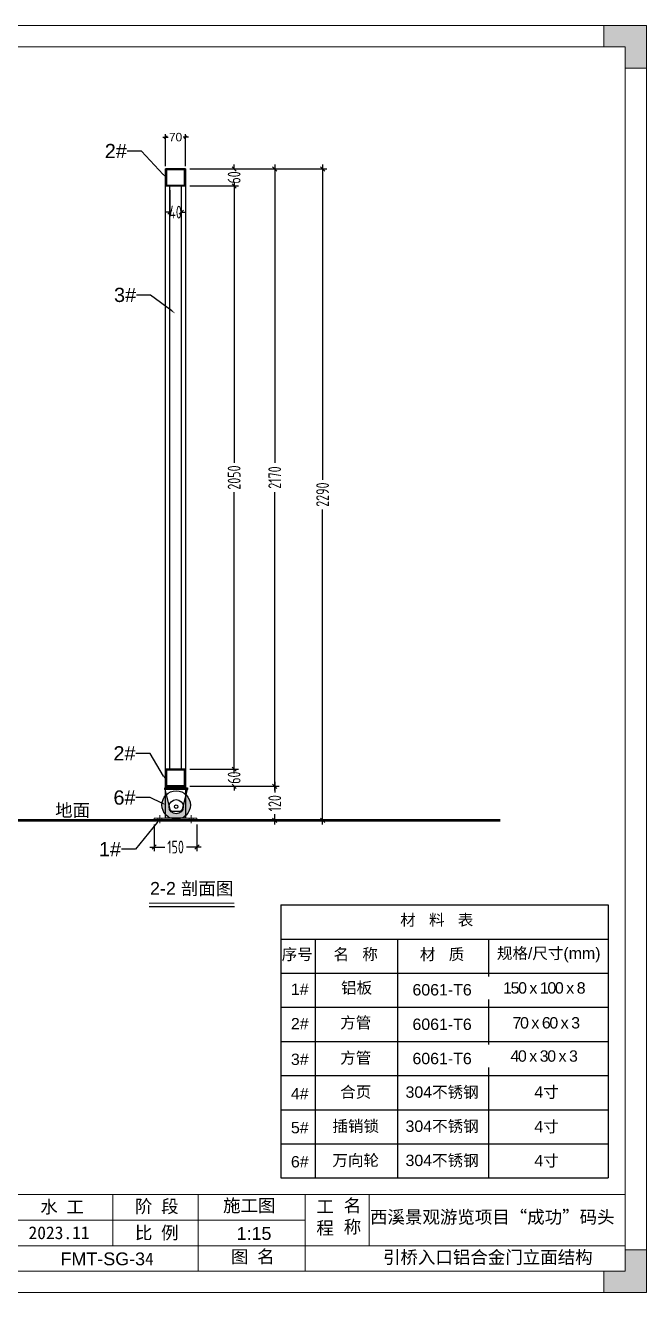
# Model space of a CAD drawing. Header units: millimetres. Extents: x 4 to 2106212, y -117026 to 198097.
# Drawn here: x 2104029 to 2106212, y 185614 to 190069 of the extents above; entities that cross this region are included whole.
import ezdxf
from ezdxf import colors
from ezdxf.entities.mleader import LeaderData, LeaderLine
from ezdxf.math import Vec2, Vec3

# ---------------------------------------------------------------- set-up
doc = ezdxf.new("R2010")
doc.units = ezdxf.units.MM
doc.linetypes.add('CENTER2', pattern=[28.575, 19.05, -3.175, 3.175, -3.175])
doc.linetypes.add('HIDDEN', pattern=[9.525, 6.35, -3.175])
for name, color, linetype in [('00打印图框', 255, 'Continuous'), ('Frame and TB', 7, 'Continuous'), ('方管', 100, 'Continuous'), ('标注', 9, 'Continuous'), ('铝通', 4, 'Continuous')]:
    doc.layers.add(name, color=color, linetype=linetype)
for name, color, linetype, lineweight in [('加强板', 140, 'Continuous', 18), ('图框', 7, 'Continuous', 13), ('文本', 3, 'Continuous', 13), ('虚线', 1, 'CENTER2', 0)]:
    doc.layers.add(name, color=color, linetype=linetype, lineweight=lineweight)
doc.styles.add('Arial', font='arial.ttf')
doc.styles.add('hztxt', font='ros1.shx', dxfattribs={"width": 0.8, "bigfont": 'hztxt.shx'})
doc.styles.get("Standard").update_dxf_attribs({"font": 'arial.ttf'})
doc.dimstyles.new('DIM-12', dxfattribs={"dimscale": 10, "dimtxt": 3, "dimasz": 1, "dimexe": 1, "dimexo": 1, "dimgap": 0.5, "dimtad": 0, "dimdec": 1, "dimrnd": 0.0005, "dimzin": 9, "dimdsep": 46, "dimtxsty": 'Arial', "dimblk": 'OBLIQUE', "dimcen": 0, "dimdle": 1, "dimclrd": 9, "dimclre": 9, "dimclrt": 2, "dimazin": 2, "dimtfac": 1, "dimtdec": 1, "dimtix": 1, "dimtofl": 0, "dimtmove": 2, "dimatfit": 3, "dimldrblk": 'OBLIQUE', "dimfxl": 1, "dimarcsym": 2})
doc.dimstyles.new('DIM-15', dxfattribs={"dimscale": 15, "dimtxt": 3, "dimasz": 1, "dimexe": 1, "dimexo": 1, "dimgap": 0.5, "dimtad": 0, "dimdec": 1, "dimrnd": 0.0005, "dimzin": 9, "dimdsep": 46, "dimtxsty": 'hztxt', "dimblk": 'OBLIQUE', "dimcen": 0, "dimdle": 1, "dimclrd": 9, "dimclre": 9, "dimclrt": 2, "dimazin": 2, "dimtfac": 1, "dimtdec": 1, "dimtix": 1, "dimtofl": 0, "dimtmove": 2, "dimatfit": 3, "dimfxl": 1, "dimarcsym": 2})

# ---------------------------------------------------------------- blocks, each defined once
blk = doc.blocks.new('_Oblique')
at = {"color": 0, "linetype": 'ByBlock', "lineweight": -2}
blk.add_line((-0.5, -0.5), (0.5, 0.5), dxfattribs=at)
blk = doc.blocks.new('*D2098')
at = {"color": 9, "lineweight": -2, "transparency": 16777216}
for p, q in [((2104703.3, 187394.5), (2104920.4, 187394.5)), ((2104905.4, 187409.5), (2104905.4, 187372.6)), ((2104905.4, 187259.5), (2104905.4, 187296.4)), ((2104743.3, 187274.5), (2104920.4, 187274.5))]:
    blk.add_line(p, q, dxfattribs=at)
at = {"layer": 'Defpoints', "color": 0, "transparency": 16777216}
for p in [(2104688.3, 187394.5), (2104905.4, 187394.5), (2104728.3, 187274.5)]:
    blk.add_point(p, dxfattribs=at)
at = {"color": 9, "lineweight": -2, "transparency": 16777216, "xscale": 15, "yscale": 15, "zscale": 15}
for p, rotation in [((2104905.4, 187394.5), 90), ((2104905.4, 187274.5), 270)]:
    blk.add_blockref('_Oblique', p, dxfattribs=dict(at, rotation=rotation))
at = {"color": 2, "transparency": 16777216, "insert": (2104905.4, 187334.5), "char_height": 45, "attachment_point": 5, "rotation": 90, "style": 'hztxt'}
blk.add_mtext('120', dxfattribs=at)
blk = doc.blocks.new('*U2087')
at = {"layer": '加强板'}
blk.add_lwpolyline([(75, -4), (-75, -4), (-75, 4), (75, 4), (75, -4)], dxfattribs=at)
at = {"layer": '虚线', "color": 1, "linetype": 'HIDDEN', "ltscale": 10}
for points in [[(-62, 4), (-62, -4)], [(-55, 14), (-55, -14)], [(-48, 4), (-48, -4)], [(48, 4), (48, -4)], [(55, 14), (55, -14)], [(62, 4), (62, -4)]]:
    blk.add_lwpolyline(points, dxfattribs=at)
blk = doc.blocks.new('*U2088')
at = {"layer": '方管', "color": 0, "linetype": 'ByBlock', "lineweight": -2, "transparency": 16777216}
blk.add_blockref('*U2087', (0, 0), dxfattribs=at)
blk = doc.blocks.new('*D2112')
at = {"color": 9, "lineweight": -2, "transparency": 16777216}
for p, q in [((2104607, 189564.5), (2105088.5, 189564.5)), ((2105073.5, 189579.5), (2105073.5, 188471.4)), ((2105073.5, 187259.5), (2105073.5, 188367.6)), ((2104647, 187274.5), (2105088.5, 187274.5))]:
    blk.add_line(p, q, dxfattribs=at)
at = {"layer": 'Defpoints', "color": 0, "transparency": 16777216}
for p in [(2104592, 189564.5), (2105073.5, 189564.5), (2104632, 187274.5)]:
    blk.add_point(p, dxfattribs=at)
at = {"color": 9, "lineweight": -2, "transparency": 16777216, "xscale": 15, "yscale": 15, "zscale": 15}
for p, rotation in [((2105073.5, 189564.5), 90), ((2105073.5, 187274.5), 270)]:
    blk.add_blockref('_Oblique', p, dxfattribs=dict(at, rotation=rotation))
at = {"color": 2, "transparency": 16777216, "insert": (2105073.5, 188419.5), "char_height": 45, "attachment_point": 5, "rotation": 90, "style": 'hztxt'}
blk.add_mtext('2290', dxfattribs=at)
blk = doc.blocks.new('*D2113')
at = {"color": 9, "lineweight": -2, "transparency": 16777216}
for p, q in [((2104762.8, 187454.5), (2104762.8, 187469.5)), ((2104607, 187454.5), (2104777.8, 187454.5)), ((2104607, 187394.5), (2104777.8, 187394.5)), ((2104762.8, 187394.5), (2104762.8, 187379.5))]:
    blk.add_line(p, q, dxfattribs=at)
at = {"layer": 'Defpoints', "color": 0, "transparency": 16777216}
for p in [(2104592, 187454.5), (2104762.8, 187454.5), (2104592, 187394.5)]:
    blk.add_point(p, dxfattribs=at)
at = {"color": 9, "lineweight": -2, "transparency": 16777216, "xscale": 15, "yscale": 15, "zscale": 15}
for p, rotation in [((2104762.8, 187454.5), 270), ((2104762.8, 187394.5), 90)]:
    blk.add_blockref('_Oblique', p, dxfattribs=dict(at, rotation=rotation))
at = {"color": 2, "transparency": 16777216, "insert": (2104762.8, 187424.5), "char_height": 45, "attachment_point": 5, "rotation": 90, "style": 'hztxt'}
blk.add_mtext('60', dxfattribs=at)
blk = doc.blocks.new('*D2114')
at = {"color": 9, "lineweight": -2, "transparency": 16777216}
for p, q in [((2104762.8, 189519.5), (2104762.8, 188531.4)), ((2104607, 189504.5), (2104777.8, 189504.5)), ((2104762.8, 187439.5), (2104762.8, 188427.6)), ((2104607, 187454.5), (2104777.8, 187454.5))]:
    blk.add_line(p, q, dxfattribs=at)
at = {"layer": 'Defpoints', "color": 0, "transparency": 16777216}
for p in [(2104592, 189504.5), (2104762.8, 189504.5), (2104592, 187454.5)]:
    blk.add_point(p, dxfattribs=at)
at = {"color": 9, "lineweight": -2, "transparency": 16777216, "xscale": 15, "yscale": 15, "zscale": 15}
for p, rotation in [((2104762.8, 189504.5), 90), ((2104762.8, 187454.5), 270)]:
    blk.add_blockref('_Oblique', p, dxfattribs=dict(at, rotation=rotation))
at = {"color": 2, "transparency": 16777216, "insert": (2104762.8, 188479.5), "char_height": 45, "attachment_point": 5, "rotation": 90, "style": 'hztxt'}
blk.add_mtext('2050', dxfattribs=at)
blk = doc.blocks.new('*D2099')
at = {"layer": 'Defpoints', "color": 0, "transparency": 16777216}
for p in [(2104592, 189564.5), (2104762.8, 189564.5), (2104592, 189504.5)]:
    blk.add_point(p, dxfattribs=at)
at = {"layer": '标注', "color": 9, "lineweight": -2, "transparency": 16777216}
for p, q in [((2104607, 189564.5), (2104777.8, 189564.5)), ((2104762.8, 189564.5), (2104762.8, 189579.5)), ((2104607, 189504.5), (2104777.8, 189504.5)), ((2104762.8, 189504.5), (2104762.8, 189489.5))]:
    blk.add_line(p, q, dxfattribs=at)
at = {"layer": '标注', "color": 9, "lineweight": -2, "transparency": 16777216, "xscale": 15, "yscale": 15, "zscale": 15}
for p, rotation in [((2104762.8, 189564.5), 270), ((2104762.8, 189504.5), 90)]:
    blk.add_blockref('_Oblique', p, dxfattribs=dict(at, rotation=rotation))
at = {"layer": '标注', "color": 2, "transparency": 16777216, "insert": (2104762.8, 189534.5), "char_height": 45, "attachment_point": 5, "rotation": 90, "style": 'hztxt'}
blk.add_mtext('60', dxfattribs=at)
blk = doc.blocks.new('*D2115')
at = {"layer": 'Defpoints', "color": 0, "transparency": 16777216}
for p in [(2104522, 189676.1), (2104522, 189564.5), (2104592, 189564.5)]:
    blk.add_point(p, dxfattribs=at)
at = {"layer": '方管', "color": 9, "lineweight": -2, "transparency": 16777216}
for p, q in [((2104512, 189676.1), (2104530.7, 189676.1)), ((2104522, 189574.5), (2104522, 189686.1)), ((2104602, 189676.1), (2104583.3, 189676.1)), ((2104592, 189574.5), (2104592, 189686.1))]:
    blk.add_line(p, q, dxfattribs=at)
at = {"layer": '方管', "color": 9, "lineweight": -2, "transparency": 16777216, "xscale": 10, "yscale": 10, "zscale": 10, "rotation": 180}
blk.add_blockref('_Oblique', (2104522, 189676.1), dxfattribs=at)
at = {"layer": '方管', "color": 9, "lineweight": -2, "transparency": 16777216, "xscale": 10, "yscale": 10, "zscale": 10}
blk.add_blockref('_Oblique', (2104592, 189676.1), dxfattribs=at)
at = {"layer": '方管', "color": 2, "transparency": 16777216, "insert": (2104557, 189676.1), "char_height": 30, "attachment_point": 5, "style": 'Arial'}
blk.add_mtext('70', dxfattribs=at)
blk = doc.blocks.new('*D2116')
at = {"layer": 'Defpoints', "color": 0, "transparency": 16777216}
for p in [(2104537, 189504.5), (2104577, 189504.5), (2104577, 189412.5)]:
    blk.add_point(p, dxfattribs=at)
at = {"layer": '标注', "color": 9, "lineweight": -2, "transparency": 16777216}
for p, q in [((2104537, 189489.5), (2104537, 189397.5)), ((2104577, 189489.5), (2104577, 189397.5)), ((2104537, 189412.5), (2104522, 189412.5)), ((2104577, 189412.5), (2104592, 189412.5))]:
    blk.add_line(p, q, dxfattribs=at)
at = {"layer": '标注', "color": 9, "lineweight": -2, "transparency": 16777216, "xscale": 15, "yscale": 15, "zscale": 15}
blk.add_blockref('_Oblique', (2104537, 189412.5), dxfattribs=at)
at = {"layer": '标注', "color": 9, "lineweight": -2, "transparency": 16777216, "xscale": 15, "yscale": 15, "zscale": 15, "rotation": 180}
blk.add_blockref('_Oblique', (2104577, 189412.5), dxfattribs=at)
at = {"layer": '标注', "color": 2, "transparency": 16777216, "insert": (2104557, 189412.5), "char_height": 45, "attachment_point": 5, "style": 'hztxt'}
blk.add_mtext('40', dxfattribs=at)
blk = doc.blocks.new('GW-TK')
at = {"layer": '图框', "linetype": 'Continuous', "lineweight": 0}
h = blk.add_hatch(color=256, dxfattribs=at)
h.dxf.hatch_style = 1
h.paths.add_polyline_path([(927593.55, 464715.01), (927593.55, 464710.01), (927598.55, 464710.01), (927598.55, 464705.01), (927603.55, 464705.01), (927603.55, 464715.01)])
h = blk.add_hatch(color=256, dxfattribs=at)
h.dxf.hatch_style = 1
h.paths.add_polyline_path([(927603.55, 464418.01), (927603.55, 464428.01), (927598.55, 464428.01), (927598.55, 464423.01), (927593.55, 464423.01), (927593.55, 464418.01)])
at = {"layer": '图框', "linetype": 'Continuous'}
for p, q in [((927478.55, 464441.02), (927478.55, 464429.01)), ((927498.55, 464441.02), (927498.55, 464423.01)), ((927523.55, 464441.02), (927523.55, 464423.01)), ((927538.55, 464441.02), (927538.55, 464429.01)), ((927383.55, 464435.01), (927523.55, 464435.01)), ((927383.55, 464429.01), (927598.55, 464429.01))]:
    blk.add_line(p, q, dxfattribs=at)
at = {"layer": '图框'}
for points in [[(927183.55, 464715.01), (927603.55, 464715.01), (927603.55, 464418.01), (927183.55, 464418.01)], [(927188.55, 464710.01), (927598.55, 464710.01), (927598.55, 464423.01), (927188.55, 464423.01)]]:
    blk.add_lwpolyline(points, close=True, dxfattribs=at)
at = {"layer": '图框', "linetype": 'Continuous', "lineweight": 0}
for points in [[(927598.55, 464705.01), (927598.55, 464710.01), (927593.55, 464710.01), (927593.55, 464715.01), (927603.55, 464715.01), (927603.55, 464705.01)], [(927598.55, 464428.01), (927598.55, 464423.01), (927593.55, 464423.01), (927593.55, 464418.01), (927603.55, 464418.01), (927603.55, 464428.01)]]:
    blk.add_lwpolyline(points, close=True, dxfattribs=at)
at = {"layer": '图框', "linetype": 'Continuous'}
blk.add_lwpolyline([(927383.55, 464441.02), (927598.55, 464441.02)], dxfattribs=at)
at = {"layer": '图框', "color": 3, "linetype": 'Continuous', "char_height": 3, "attachment_point": 1}
for s, width, insert in [('\\pt9;{\\fSimSun|b0|i0|c134|p2;施工图}', 18.6303, (927504.36, 464439.94)), ('{\\fSimSun|b0|i0|c134|p2;水 工}', 11.224, (927461.55, 464439.63)), ('\\pt9;{\\fSimSun|b0|i0|c134|p2;西溪景观游览项目“成功”码头}', 60.0149, (927538.77, 464437.24)), ('{\\fSimSun|b0|i0|c134|p2;2023.11}', 11.224, (927458.8, 464433.55))]:
    blk.add_mtext_dynamic_manual_height_columns(s, width=width, gutter_width=17.5, heights=[0], dxfattribs=dict(at, insert=insert))
at = {"layer": '图框', "linetype": 'Continuous', "char_height": 3, "attachment_point": 1}
for s, width, insert in [('{\\fSimSun|b0|i0|c134|p2;名 称}', 5.2119, (927532.62, 464439.93)), ('{\\fSimSun|b0|i0|c134|p2;阶 段}', 17.4775, (927483.73, 464439.73)), ('{\\fSimSun|b0|i0|c134|p2;工 程}', 5.2119, (927526.21, 464439.66)), ('{\\fSimSun|b0|i0|c134|p2;比 例}', 10.9146, (927483.71, 464433.55)), ('{\\fSimSun|b0|i0|c134|p2;图 名}', 12.066, (927506.19, 464427.94))]:
    blk.add_mtext_dynamic_manual_height_columns(s, width=width, gutter_width=17.5, heights=[0], dxfattribs=dict(at, insert=insert))
blk = doc.blocks.new('*U2183')
h = blk.add_hatch()
h.set_pattern_fill('ANGLE', color=2, scale=0.1, angle=45)
h.set_pattern_definition([(45, (-2104501.3496, -187573.8282), (-0.49391408666, 0.49391408666), [0.508, -0.1905]), (135, (-2104501.3496, -187573.8282), (-0.49391408666, -0.49391408666), [0.508, -0.1905])])
h.paths.add_polyline_path([(-34.8, 27.8, 0.2029), (-50, -8.1, 1), (50, -8.1, 0.2029), (34.8, 27.8), (24.8, -10.7, -0.03438), (25, -14.1, -1), (-25, -14.1, -0.03438), (-24.8, -10.7)])
at = {"color": 2}
for points in [[(-39.6, 52.1), (39.6, 52.1), (39.6, 46.1), (-39.6, 46.1), (-39.6, 52.1)], [(-34.6, 58.1), (30.4, 58.1), (30.4, 52.1), (-34.6, 52.1), (-34.6, 58.1)]]:
    blk.add_lwpolyline(points, dxfattribs=at)
blk.add_lwpolyline([(-39.6, 46.1), (-21.8, -22.1, 0.349928), (-12, -29.9), (12, -29.9, 0.349928), (21.8, -22.1), (39.6, 46.1)], format="xyb", dxfattribs=at)
for centre, radius in [((0, -8.1), 50), ((0, -14.1), 25), ((0, -13.9), 6)]:
    blk.add_circle(centre, radius, dxfattribs=at)
blk = doc.blocks.new('*U2184')
at = {"color": 0, "linetype": 'ByBlock', "lineweight": -2, "transparency": 16777216}
blk.add_blockref('*U2183', (0, 0), dxfattribs=at)
blk = doc.blocks.new('*D2190')
at = {"color": 9, "lineweight": -2, "transparency": 16777216}
for p, q in [((2104482, 187259.5), (2104482, 187165.7)), ((2104632, 187259.5), (2104632, 187165.7)), ((2104467, 187180.7), (2104518.9, 187180.7)), ((2104647, 187180.7), (2104595.1, 187180.7))]:
    blk.add_line(p, q, dxfattribs=at)
at = {"layer": 'Defpoints', "color": 0, "transparency": 16777216}
for p in [(2104482, 187274.5), (2104632, 187274.5), (2104632, 187180.7)]:
    blk.add_point(p, dxfattribs=at)
at = {"color": 9, "lineweight": -2, "transparency": 16777216, "xscale": 15, "yscale": 15, "zscale": 15, "rotation": 180}
blk.add_blockref('_Oblique', (2104482, 187180.7), dxfattribs=at)
at = {"color": 9, "lineweight": -2, "transparency": 16777216, "xscale": 15, "yscale": 15, "zscale": 15}
blk.add_blockref('_Oblique', (2104632, 187180.7), dxfattribs=at)
at = {"color": 2, "transparency": 16777216, "insert": (2104557, 187180.7), "char_height": 45, "attachment_point": 5, "style": 'hztxt'}
blk.add_mtext('150', dxfattribs=at)
blk = doc.blocks.new('*D2203')
at = {"color": 9, "lineweight": -2, "transparency": 16777216}
for p, q in [((2104607, 189564.5), (2104920.4, 189564.5)), ((2104905.4, 189579.5), (2104905.4, 188531.4)), ((2104905.4, 187379.5), (2104905.4, 188427.6)), ((2104607, 187394.5), (2104920.4, 187394.5))]:
    blk.add_line(p, q, dxfattribs=at)
at = {"layer": 'Defpoints', "color": 0, "transparency": 16777216}
for p in [(2104592, 189564.5), (2104592, 187394.5), (2104905.4, 187394.5)]:
    blk.add_point(p, dxfattribs=at)
at = {"color": 9, "lineweight": -2, "transparency": 16777216, "xscale": 15, "yscale": 15, "zscale": 15}
for p, rotation in [((2104905.4, 189564.5), 90), ((2104905.4, 187394.5), 270)]:
    blk.add_blockref('_Oblique', p, dxfattribs=dict(at, rotation=rotation))
at = {"color": 2, "transparency": 16777216, "insert": (2104905.4, 188479.5), "char_height": 45, "attachment_point": 5, "rotation": 90, "style": 'hztxt'}
blk.add_mtext('2170', dxfattribs=at)

msp = doc.modelspace()

# ---------------------------------------------------------------- linework, layer by layer
for points, const_width in [([(2100044.3696, 187274.4516), (2105697.4342, 187274.4516)], 10), ([(2104463.8068, 186983.1251), (2104763.6862, 186983.1251)], 3)]:
    msp.add_lwpolyline(points, dxfattribs=dict(const_width=const_width))
msp.add_lwpolyline([(2104463.8068, 186971.8042), (2104763.6862, 186971.8042)])
at = {"layer": 'Frame and TB'}
for p, q in [((2104926.907, 186977.4159), (2104926.907, 186017.2257)), ((2104926.907, 186977.4159), (2106076.8662, 186977.4159)), ((2106076.8662, 186977.4159), (2106076.8662, 186017.2257)), ((2104926.907, 186857.3525), (2106076.8662, 186857.3525)), ((2105046.8793, 186857.3525), (2105046.8793, 186017.2257)), ((2105336.915, 186857.3525), (2105336.915, 186017.2257)), ((2105656.8811, 186857.3525), (2105656.8811, 186017.2257)), ((2106076.8662, 186857.3525), (2106076.8662, 186017.2257)), ((2104926.907, 186737.2891), (2106076.8662, 186737.2891)), ((2104926.907, 186617.2891), (2106076.8662, 186617.2891)), ((2104926.907, 186497.2891), (2106076.8662, 186497.2891)), ((2104926.907, 186377.2891), (2106076.8662, 186377.2891)), ((2104926.907, 186257.2891), (2106076.8662, 186257.2891)), ((2104926.907, 186137.2574), (2106076.8662, 186137.2574)), ((2104926.907, 186017.2257), (2106076.8662, 186017.2257))]:
    msp.add_line(p, q, dxfattribs=at)
at = {"layer": '方管', "color": 0}
msp.add_lwpolyline([(2104536.9665, 187454.4508), (2104536.9665, 189504.4508), (2104576.9665, 189504.4508), (2104576.9665, 187454.4508), (2104536.9665, 187454.4508)], dxfattribs=at)
at = {"layer": '铝通'}
for points in [[(2104591.9665, 187282.4516), (2104521.9665, 187282.4516), (2104521.9665, 189564.4508), (2104591.9665, 189564.4508)], [(2104524.9665, 189561.4508), (2104524.9665, 189507.4508), (2104588.9665, 189507.4508), (2104588.9665, 189561.4508)], [(2104524.9665, 187451.4508), (2104524.9665, 187397.4508), (2104588.9665, 187397.4508), (2104588.9665, 187451.4508)]]:
    msp.add_lwpolyline(points, close=True, dxfattribs=at)
for points in [[(2104521.9665, 189564.4508), (2104521.9665, 189504.4508), (2104591.9665, 189504.4508), (2104591.9665, 189564.4508), (2104521.9665, 189564.4508)], [(2104521.9665, 187454.4508), (2104521.9665, 187394.4508), (2104591.9665, 187394.4508), (2104591.9665, 187454.4508), (2104521.9665, 187454.4508)]]:
    msp.add_lwpolyline(points, dxfattribs=at)

# ---------------------------------------------------------------- block references
msp.add_blockref('*U2184', (2104559.0506, 187336.3615))
at = {"layer": '方管'}
msp.add_blockref('*U2088', (2104556.9665, 187278.4516), dxfattribs=at)

# ---------------------------------------------------------------- texts
at = {"layer": '00打印图框', "color": 6, "style": 'Arial'}
for s, p in [('地面', (2104133.9349, 187287.5542)), ('2-2 剖面图', (2104467.357, 187012.8018)), ('引桥入口铝合金门立面结构', (2105285.5951, 185716.1238))]:
    msp.add_text(s, height=45, dxfattribs=at).set_placement(p)
at = {"layer": '00打印图框', "color": 6, "char_height": 45, "attachment_point": 1, "style": 'Arial'}
for s, width, gutter_width, heights, insert in [('1:15', 19.702496, 1.4062, [0], (2104771.3985, 185844.7806)), ('{\\C256;FMT-SG-3\\fSimSun|b0|i0|c134|p2;4}', 69.470087, 0, [9.4744], (2104153.0699, 185755.39))]:
    msp.add_mtext_dynamic_manual_height_columns(s, width=width, gutter_width=gutter_width, heights=heights, dxfattribs=dict(at, insert=insert))
at = {"layer": 'Frame and TB', "char_height": 40, "attachment_point": 5, "style": 'Arial'}
for s, insert, width in [('材   料   表', (2105474.6075, 186922.3882), 355.411184), ('序号', (2104984.4106, 186801.4228), 355.411184), ('名   称', (2105189.6995, 186801.4228), 355.411184), ('材   质', (2105493.1608, 186801.4228), 355.411184), ('规格/尺寸(mm)', (2105867.7754, 186801.4228), 477.618307), ('铝板', (2105192.9494, 186683.4717), 355.411184), ('1#', (2104993.2932, 186680.8809), 355.411184), ('6061-T6', (2105493.3196, 186678.6056), 355.411184), ('2#', (2104993.2932, 186559.6417), 355.411184), ('方管', (2105189.8582, 186560.9513), 355.411184), ('6061-T6', (2105493.3196, 186557.3151), 355.411184), ('3#', (2104993.2932, 186434.1015), 355.411184), ('方管', (2105189.8582, 186437.3013), 355.411184), ('6061-T6', (2105493.3196, 186436.9486), 355.411184), ('4#', (2104993.2932, 186314.1015), 355.411184), ('合页', (2105189.8582, 186317.3013), 355.411184), ('304不锈钢', (2105493.3196, 186316.9486), 355.411184), ('4寸', (2105860.1358, 186316.9486), 355.411184), ('{\\fSimSun|b0|i0|c134|p2;插销锁}', (2105189.8582, 186197.3013), 355.411184), ('304不锈钢', (2105493.3196, 186196.9486), 355.411184), ('4寸', (2105860.1358, 186195.85), 355.411184), ('5#', (2104993.2932, 186194.1015), 355.411184), ('6#', (2104993.2932, 186074.0698), 355.411184), ('{\\fSimSun|b0|i0|c134|p2;万向轮}', (2105189.8582, 186077.2696), 355.411184), ('304不锈钢', (2105493.3196, 186076.9169), 355.411184), ('4寸', (2105860.1358, 186075.8183), 355.411184)]:
    msp.add_mtext(s, dxfattribs=dict(at, insert=insert, width=width))

# ---------------------------------------------------------------- dimensions: what is measured, and where the dimension line sits
for base, p1, p2, angle, picture, middle in [((2105073.5255, 189564.4508), (2104631.9665, 187274.4516), (2104591.9665, 189564.4508), 90, '*D2112', (2105073.5255, 188419.4512)), ((2104905.3915, 187394.4508), (2104591.9665, 189564.4508), (2104591.9665, 187394.4508), 90, '*D2203', (2104905.3915, 188479.4508)), ((2104762.8422, 189504.4508), (2104591.9665, 187454.4508), (2104591.9665, 189504.4508), 90, '*D2114', (2104762.8422, 188479.4508)), ((2104762.8422, 187454.4508), (2104591.9665, 187394.4508), (2104591.9665, 187454.4508), 90, '*D2113', (2104762.8422, 187424.4508)), ((2104905.3915, 187394.4508), (2104728.2777, 187274.4516), (2104688.2777, 187394.4508), 270, '*D2098', (2104905.3915, 187334.4512))]:
    dim = msp.add_linear_dim(base=base, p1=p1, p2=p2, angle=angle, dimstyle='DIM-15')
    dim.commit()
    dim.dimension.update_dxf_attribs({"geometry": picture, "text_midpoint": middle})
dim = msp.add_linear_dim(base=(2104631.9665, 187180.6844), p1=(2104481.9665, 187274.4516), p2=(2104631.9665, 187274.4516), dimstyle='DIM-15')
dim.commit()
dim.dimension.update_dxf_attribs({"geometry": '*D2190', "text_midpoint": (2104556.9665, 187180.6844)})
at = {"layer": '方管'}
dim = msp.add_linear_dim(base=(2104521.9665, 189676.1277), p1=(2104591.9665, 189564.4508), p2=(2104521.9665, 189564.4508), dimstyle='DIM-12', dxfattribs=at)
dim.commit()
dim.dimension.update_dxf_attribs({"geometry": '*D2115', "text_midpoint": (2104556.9665, 189676.1277)})
at = {"layer": '标注'}
dim = msp.add_linear_dim(base=(2104762.8422, 189564.4508), p1=(2104591.9665, 189504.4508), p2=(2104591.9665, 189564.4508), angle=90, dimstyle='DIM-15', dxfattribs=at)
dim.commit()
dim.dimension.update_dxf_attribs({"geometry": '*D2099', "text_midpoint": (2104762.8422, 189534.4508)})
dim = msp.add_linear_dim(base=(2104576.9665, 189412.4685), p1=(2104536.9665, 189504.4508), p2=(2104576.9665, 189504.4508), dimstyle='DIM-15', dxfattribs=at)
dim.commit()
dim.dimension.update_dxf_attribs({"geometry": '*D2116', "text_midpoint": (2104556.9665, 189412.4685)})

# ---------------------------------------------------------------- leaders
at = {"layer": '标注', "color": 6}
ml = msp.add_multileader_mtext('Standard', dxfattribs=at)
ml.set_content('2#', color=6, style='Arial')
ml.set_leader_properties(color=9)
ml.build(insert=Vec2(0, 0))
ml.multileader.update_dxf_attribs({"dogleg_length": 50, "arrow_head_size": 15})
ctx = ml.context
ctx.base_point, ctx.char_height, ctx.arrow_head_size, ctx.landing_gap_size, ctx.plane_origin = Vec3(2104310.2806, 189626.9169), 50, 15, 1, Vec3(2103823.5962, 188440.5749)
ctx.text_align_type = 2
notes = []
notes.append((ctx, [(0, (1, 1, 0), (2104437.0418, 189626.9169), (-1, 0), 50, [(0, [(2104524.0677, 189534.331)], 0, [])])]))
ctx.mtext.insert, ctx.mtext.alignment, ctx.mtext.flow_direction = Vec3(2104386.0418, 189652.3432), 3, 5
ml = msp.add_multileader_mtext('Standard', dxfattribs=at)
ml.set_content('3#', color=6, style='Arial')
ml.set_leader_properties(color=9)
ml.build(insert=Vec2(0, 0))
ml.multileader.update_dxf_attribs({"dogleg_length": 50, "arrow_head_size": 15})
ctx = ml.context
ctx.base_point, ctx.char_height, ctx.arrow_head_size, ctx.landing_gap_size, ctx.plane_origin = Vec3(2104343.6832, 189121.2434), 50, 15, 1, Vec3(2104939.2641, 187967.9182)
ctx.text_align_type = 2
notes.append((ctx, [(1, (1, 1, 0), (2104469.5576, 189121.2434), (-1, 0), 50, [(0, [(2104555.5722, 189056.6721)], 0, [])])]))
ctx.mtext.insert, ctx.mtext.alignment, ctx.mtext.flow_direction = Vec3(2104418.5576, 189146.6868), 3, 5
ml = msp.add_multileader_mtext('Standard', dxfattribs=at)
ml.set_content('2#', color=6, style='Arial')
ml.set_leader_properties(color=9)
ml.build(insert=Vec2(0, 0))
ml.multileader.update_dxf_attribs({"dogleg_length": 50, "arrow_head_size": 15})
ctx = ml.context
ctx.base_point, ctx.char_height, ctx.arrow_head_size, ctx.landing_gap_size, ctx.plane_origin = Vec3(2104340.7271, 187509.7122), 50, 15, 1, Vec3(2103822.2808, 187373.3702)
ctx.text_align_type = 2
notes.append((ctx, [(0, (1, 1, 0), (2104467.4884, 187509.7122), (-1, 0), 50, [(0, [(2104522.7523, 187417.1264)], 0, [])])]))
ctx.mtext.insert, ctx.mtext.alignment, ctx.mtext.flow_direction = Vec3(2104416.4884, 187535.1386), 3, 5
ml = msp.add_multileader_mtext('Standard', dxfattribs=at)
ml.set_content('6#', color=6, style='Arial')
ml.set_leader_properties(color=9)
ml.build(insert=Vec2(0, 0))
ml.multileader.update_dxf_attribs({"dogleg_length": 50, "arrow_head_size": 15})
ctx = ml.context
ctx.base_point, ctx.char_height, ctx.arrow_head_size, ctx.landing_gap_size, ctx.plane_origin = Vec3(2104341.3069, 187354.284), 50, 15, 1, Vec3(2103822.2808, 187217.942)
ctx.text_align_type = 2
notes.append((ctx, [(0, (1, 1, 0), (2104467.4884, 187354.284), (-1, 0), 50, [(0, [(2104522.7523, 187329.143)], 0, [])])]))
ctx.mtext.insert, ctx.mtext.alignment, ctx.mtext.flow_direction = Vec3(2104416.4884, 187379.7103), 3, 5
ml = msp.add_multileader_mtext('Standard', dxfattribs=at)
ml.set_content('1#', color=6, style='Arial')
ml.set_leader_properties(color=9)
ml.build(insert=Vec2(0, 0))
ml.multileader.update_dxf_attribs({"dogleg_length": 50, "arrow_head_size": 15})
ctx = ml.context
ctx.base_point, ctx.char_height, ctx.arrow_head_size, ctx.landing_gap_size, ctx.plane_origin = Vec3(2104295.4441, 187172.7244), 50, 15, 1, Vec3(2104959.6292, 187126.3824)
ctx.text_align_type = 2
notes.append((ctx, [(1, (1, 1, 0), (2104416.646, 187172.7244), (-1, 0), 50, [(0, [(2104501.9665, 187278.4516)], 0, [])])]))
ctx.mtext.insert, ctx.mtext.alignment, ctx.mtext.flow_direction = Vec3(2104365.646, 187198.1507), 3, 5
for ctx, leaders in notes:
    for number, flags, end, landing, length, lines in leaders:
        leader = LeaderData()
        leader.index, (leader.has_last_leader_line, leader.has_dogleg_vector, leader.attachment_direction) = number, flags
        leader.last_leader_point, leader.dogleg_vector, leader.dogleg_length = Vec3(end), Vec3(landing), length
        for number, points, colour, breaks in lines:
            line = LeaderLine()
            line.index, line.vertices, line.color, line.breaks = number, Vec3.list(points), colors.encode_raw_color(colour), breaks
            leader.lines.append(line)
        ctx.leaders.append(leader)

# ---------------------------------------------------------------- next in the draw order: texts
at = {"layer": 'Frame and TB', "char_height": 40, "width": 355.411184, "attachment_point": 5, "style": 'Arial', "bg_fill": 2}
for s, insert in [('{\\T0.85;150 x 100 x 8}', (2105850.1035, 186685.1268)), ('{\\T0.85;70 x 60 x 3}', (2105856.9825, 186562.4712)), ('{\\T0.85;40 x 30 x 3 }', (2105849.4955, 186445.7223))]:
    msp.add_mtext(s, dxfattribs=dict(at, insert=insert))

# ---------------------------------------------------------------- next in the draw order: block references
at = {"layer": '文本', "xscale": 15, "yscale": 15, "zscale": 15}
msp.add_blockref('GW-TK', (-11807841.4482, -6780655.9901), dxfattribs=at)

doc.saveas('drawing.dxf')
